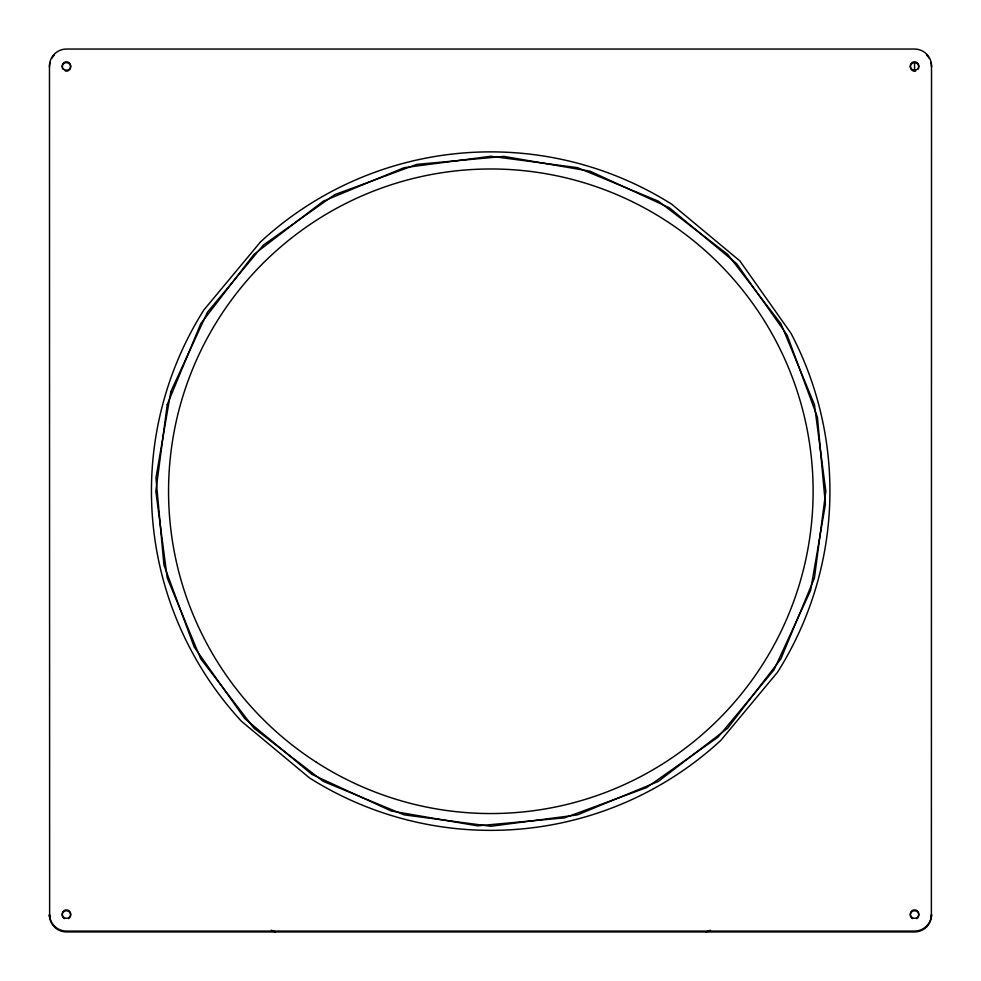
<?xml version="1.0" encoding="UTF-8"?>
<svg xmlns="http://www.w3.org/2000/svg" width="981" height="981" viewBox="0 0 981 981"><rect width="100%" height="100%" fill="white"/><g stroke="black" fill="none" stroke-linecap="round" stroke-linejoin="round"><path stroke-width="1.47" d="M931.374 917.198L931.521 66.009A16.959 16.959 0 0 0 914.55 49.05L66.45 49.05A16.959 16.959 0 0 0 49.479 66.009L49.626 917.198L49.479 914.991A16.959 16.959 0 0 0 66.45 931.95L914.55 931.95A16.959 16.959 0 0 0 931.521 914.991M706.173 931.95L710.281 930.246M271.381 930.246L275.489 931.95M914.55 62.637L914.55 71.123M49.479 914.12A16.959 16.959 0 0 0 66.45 931.079L914.55 931.079A16.959 16.959 0 0 0 931.521 914.12M49.479 66.88A16.959 16.959 0 0 1 50.068 62.49M51.76 58.394A16.959 16.959 0 0 1 54.458 54.887M926.542 54.887A16.959 16.959 0 0 1 929.24 58.394M930.932 62.49A16.959 16.959 0 0 1 931.521 66.88M918.645 67.983A4.243 4.243 0 0 1 918.228 69.001M915.653 70.975A4.243 4.243 0 0 1 912.428 70.558M911.557 69.884A4.243 4.243 0 0 1 910.883 69.001M910.454 67.983A4.243 4.243 0 0 1 913.998 62.674A4.243 4.243 0 0 1 918.792 66.88M64.329 918.657A4.243 4.243 0 0 1 63.201 912.256A4.243 4.243 0 0 1 69.7 912.256A4.243 4.243 0 0 1 68.572 918.657M912.428 918.657A4.243 4.243 0 0 1 911.3 912.256A4.243 4.243 0 0 1 917.799 912.256A4.243 4.243 0 0 1 916.671 918.657M62.208 66.88A4.243 4.243 0 0 1 67.002 62.674A4.243 4.243 0 0 1 70.546 67.983M70.117 69.001A4.243 4.243 0 0 1 69.443 69.884M68.572 70.558A4.243 4.243 0 0 1 65.347 70.975M62.772 69.001A4.243 4.243 0 0 1 62.355 67.983M167.248 404.564L155.832 491.273L167.248 577.968L200.713 658.766L253.956 728.147L323.338 781.391L404.123 814.855L490.831 826.272L577.539 814.855L658.337 781.391L727.718 728.147L780.95 658.766L814.426 577.968L825.83 491.273L814.426 404.564L780.95 323.767L727.718 254.386L658.337 201.142L577.539 167.677L490.831 156.261L404.123 167.677L323.338 201.142L253.956 254.386L200.713 323.767L167.248 404.564M170.792 391.701L155.967 477.882L163.937 564.97L194.189 647.019L244.637 718.448L311.86 774.377L391.272 811.005L477.453 825.843L564.529 817.86L646.577 787.608L718.006 737.16L773.948 669.937L810.576 590.537L825.401 504.357L817.431 417.268L787.179 335.22L736.731 263.791L669.508 207.862L590.096 171.221L503.915 156.396L416.839 164.379L334.779 194.618L263.362 245.078L207.42 312.289L170.792 391.701M260.468 241.951L203.827 310.021A339.242 339.242 0 0 0 241.51 721.329L309.591 777.982A339.242 339.242 0 0 0 720.9 740.287L777.541 672.218A339.242 339.242 0 0 0 790.944 333.233L739.858 260.897L671.777 204.256A339.242 339.242 0 0 0 260.468 241.951M64.329 69.688A4.243 4.243 0 0 0 70.681 66.009A4.243 4.243 0 0 0 64.329 62.343A4.243 4.243 0 0 0 64.329 69.688M912.428 69.688A4.243 4.243 0 0 0 918.792 66.009A4.243 4.243 0 0 0 912.428 62.343A4.243 4.243 0 0 0 912.428 69.688M64.329 917.787A4.243 4.243 0 0 0 70.681 914.12A4.243 4.243 0 0 0 64.329 910.442A4.243 4.243 0 0 0 64.329 917.787M912.428 917.787A4.243 4.243 0 0 0 918.792 914.12A4.243 4.243 0 0 0 912.428 910.442A4.243 4.243 0 0 0 912.428 917.787M316.458 762.298A322.283 322.283 0 0 0 812.746 506.76A322.283 322.283 0 0 0 343.301 204.735A322.283 322.283 0 0 0 316.458 762.298"/></g></svg>
